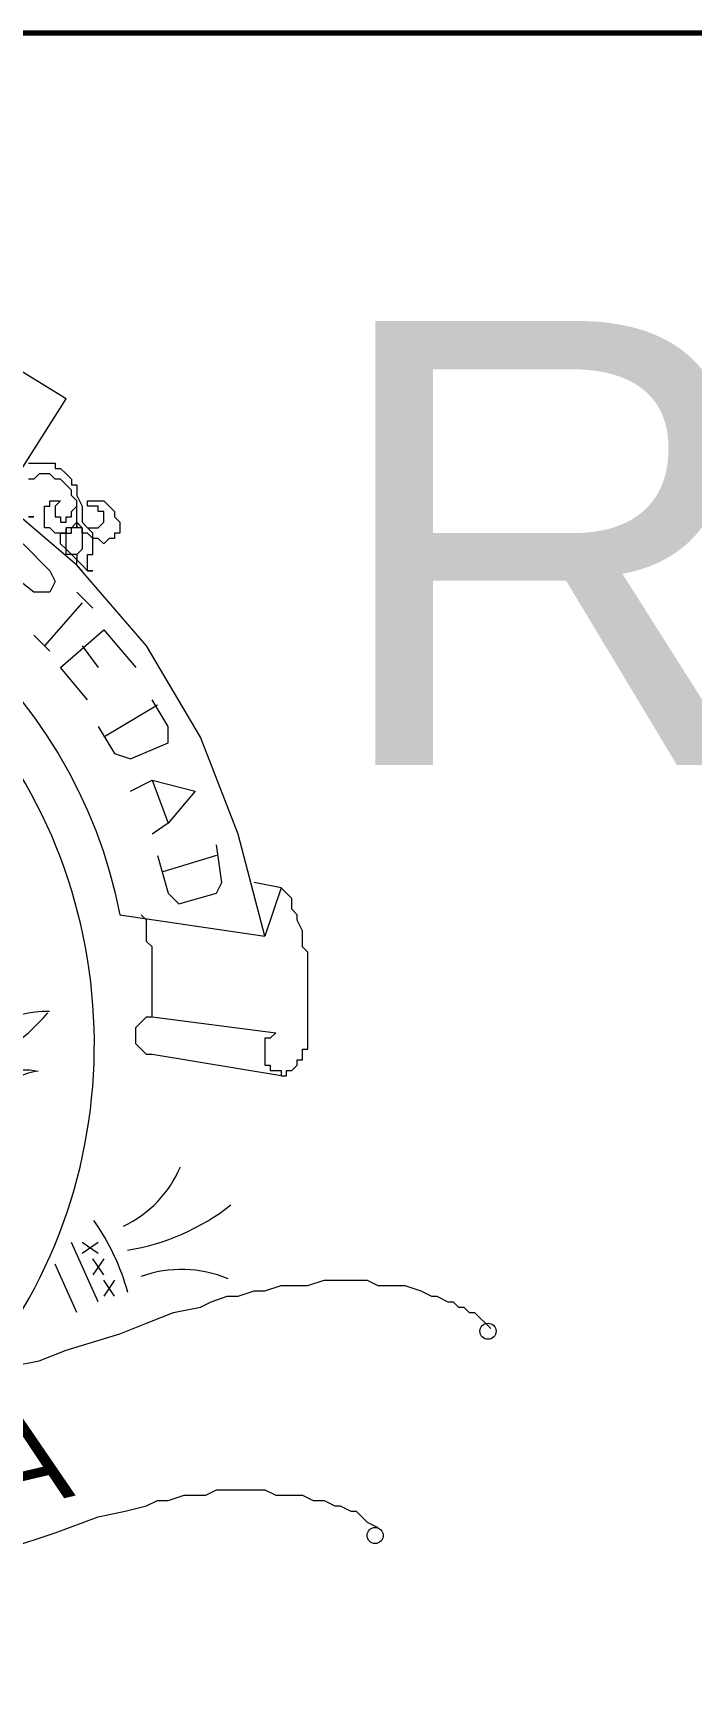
# Model space of a CAD drawing. Header units: millimetres. Extents: x 2424 to 2511, y 1858 to 1990.
# Drawn here: x 2440.56 to 2442.64, y 1981.11 to 1986.34 of the extents above; entities that cross this region are included whole.
import ezdxf

# ---------------------------------------------------------------- set-up
doc = ezdxf.new("R2010")
doc.units = ezdxf.units.MM
doc.layers.add('PDF_0', color=7, linetype='Continuous')
doc.layers.add('PDF_Text', color=7, linetype='Continuous')
doc.styles.add('PDF Arial-BoldMT', font='arial.ttf')
doc.styles.add('PDF TimesNewRomanPS-BoldMT', font='arial.ttf')

msp = doc.modelspace()

# ---------------------------------------------------------------- linework, layer by layer
at = {"layer": 'PDF_0', "lineweight": 70}
msp.add_lwpolyline([(2436.2751, 1986.3369), (2436.2751, 1862.3796), (2506.6576, 1862.3796), (2506.6576, 1986.3369)], close=True, dxfattribs=at)
at = {"layer": 'PDF_0', "lineweight": 9}
msp.add_lwpolyline([(2440.8328, 1983.5582), (2441.2903, 1983.4904), (2441.2056, 1983.8123), (2441.087, 1984.1173), (2440.9175, 1984.4053), (2440.6973, 1984.6595), (2440.4601, 1984.8628), (2440.6634, 1985.1847), (2440.3584, 1985.3711), (2440.0195, 1985.5066), (2439.6637, 1985.6083), (2439.3079, 1985.6252), (2438.9352, 1985.6083), (2438.5794, 1985.5066), (2438.2574, 1985.3711), (2437.9355, 1985.1847), (2438.1558, 1984.8628), (2437.9016, 1984.6595), (2437.6983, 1984.4053), (2437.5289, 1984.1173), (2437.3933, 1983.8123), (2437.3256, 1983.4904), (2437.7661, 1983.5582, -0.825154)], format="xyb", close=True, dxfattribs=at)
for points in [[(2440.5448, 1984.9814), (2440.5617, 1984.9814), (2440.5787, 1984.9814), (2440.5956, 1984.9814), (2440.6126, 1984.9814), (2440.6295, 1984.9814), (2440.6295, 1984.9645), (2440.6464, 1984.9645), (2440.6634, 1984.9475), (2440.6803, 1984.9306), (2440.6803, 1984.9136), (2440.6973, 1984.9136), (2440.6973, 1984.8967), (2440.6973, 1984.8797), (2440.7142, 1984.8459), (2440.7142, 1984.8289), (2440.7142, 1984.812), (2440.7142, 1984.795), (2440.7312, 1984.7781), (2440.7481, 1984.7781), (2440.765, 1984.7781), (2440.782, 1984.795), (2440.782, 1984.812), (2440.782, 1984.8289), (2440.765, 1984.8289), (2440.765, 1984.8459), (2440.7481, 1984.8459), (2440.7312, 1984.8459), (2440.7312, 1984.8628), (2440.7481, 1984.8628), (2440.765, 1984.8628), (2440.782, 1984.8628), (2440.7989, 1984.8459), (2440.8159, 1984.8289), (2440.8159, 1984.812), (2440.8328, 1984.795), (2440.8328, 1984.7781), (2440.8328, 1984.7611), (2440.8159, 1984.7611), (2440.8159, 1984.7442), (2440.7989, 1984.7442), (2440.782, 1984.7273), (2440.765, 1984.7442), (2440.7481, 1984.7442), (2440.7312, 1984.7611), (2440.7142, 1984.7611), (2440.7142, 1984.7781), (2440.6973, 1984.7781), (2440.6973, 1984.795), (2440.6973, 1984.812), (2440.6973, 1984.8289), (2440.6973, 1984.8628), (2440.6803, 1984.8797), (2440.6803, 1984.8967), (2440.6634, 1984.9136), (2440.6464, 1984.9306), (2440.6295, 1984.9306), (2440.6126, 1984.9475), (2440.5956, 1984.9475), (2440.5787, 1984.9475), (2440.5617, 1984.9306), (2440.5448, 1984.9306)], [(2440.5448, 1984.812), (2440.5617, 1984.812), (2440.5448, 1984.812)], [(2440.7142, 1984.7103), (2440.6973, 1984.6934), (2440.6803, 1984.6934), (2440.6634, 1984.7103), (2440.6634, 1984.7273), (2440.6634, 1984.7442), (2440.6634, 1984.7611), (2440.6803, 1984.7611), (2440.6803, 1984.7781), (2440.6973, 1984.795), (2440.6973, 1984.7781), (2440.6803, 1984.7781), (2440.6634, 1984.7781), (2440.6634, 1984.7611), (2440.6464, 1984.7611), (2440.6295, 1984.7611), (2440.6126, 1984.7781), (2440.5956, 1984.7781), (2440.5956, 1984.795), (2440.5956, 1984.812), (2440.5956, 1984.8289), (2440.5956, 1984.8459), (2440.6126, 1984.8459), (2440.6126, 1984.8628), (2440.6295, 1984.8628), (2440.6464, 1984.8628), (2440.6295, 1984.8459), (2440.6295, 1984.8289), (2440.6295, 1984.812), (2440.6464, 1984.812), (2440.6464, 1984.795), (2440.6634, 1984.795), (2440.6634, 1984.812), (2440.6803, 1984.812), (2440.6803, 1984.8289), (2440.6973, 1984.8459)], [(2440.7142, 1984.6425), (2440.6973, 1984.6595), (2440.6973, 1984.6764), (2440.6803, 1984.6934), (2440.6634, 1984.6934), (2440.6634, 1984.7103), (2440.6464, 1984.7273), (2440.6464, 1984.7442), (2440.6464, 1984.7611), (2440.6634, 1984.7611), (2440.6634, 1984.7781)], [(2440.6973, 1984.795), (2440.7142, 1984.7781), (2440.7142, 1984.7442), (2440.7142, 1984.7273), (2440.7142, 1984.7103), (2440.6973, 1984.6934), (2440.6973, 1984.6764), (2440.7142, 1984.6595), (2440.7312, 1984.6425), (2440.7481, 1984.6425), (2440.7312, 1984.6425), (2440.7312, 1984.6595), (2440.7312, 1984.6764), (2440.7312, 1984.6934), (2440.7481, 1984.6934), (2440.7481, 1984.7103), (2440.7481, 1984.7273), (2440.7481, 1984.7442), (2440.7481, 1984.7611), (2440.7312, 1984.7781)], [(2440.4092, 1984.5748), (2440.5278, 1984.7273), (2440.6126, 1984.6425), (2440.6295, 1984.6086), (2440.6126, 1984.5748), (2440.5617, 1984.5748), (2440.477, 1984.6425)], [(2440.6973, 1984.5748), (2440.7481, 1984.5239)], [(2440.7142, 1984.5409), (2440.5956, 1984.4053)], [(2440.7312, 1984.2359), (2440.6464, 1984.3376), (2440.782, 1984.4562), (2440.8837, 1984.3376)], [(2440.5617, 1984.4392), (2440.6126, 1984.3884)], [(2440.7142, 1984.4053), (2440.765, 1984.3376)], [(2440.765, 1984.1512), (2440.8159, 1984.0665), (2440.8667, 1984.0495), (2440.9853, 1984.1003), (2440.9853, 1984.1512), (2440.9345, 1984.2359)], [(2440.9514, 1984.219), (2440.782, 1984.1173)], [(2440.8667, 1983.9479), (2440.9345, 1983.9817), (2441.07, 1983.9479), (2440.9853, 1983.8462), (2440.9345, 1983.8123)], [(2440.9345, 1983.9817), (2440.9853, 1983.8462)], [(2440.9514, 1983.7445), (2440.9853, 1983.6259), (2441.0192, 1983.592), (2441.1378, 1983.6259), (2441.1547, 1983.6598), (2441.1378, 1983.7784)], [(2441.1378, 1983.7445), (2440.9684, 1983.6937)], [(2441.3411, 1983.0499), (2440.9345, 1983.1176), (2440.9175, 1983.1176), (2440.9006, 1983.1346), (2440.8837, 1983.1515), (2440.8837, 1983.1685), (2440.8837, 1983.1854), (2440.8837, 1983.2024), (2440.9006, 1983.2193), (2440.9175, 1983.2362), (2440.9345, 1983.2362), (2441.3242, 1983.1854), (2441.3072, 1983.1685), (2441.2903, 1983.1685), (2441.2903, 1983.1515), (2441.2903, 1983.1346), (2441.2903, 1983.1176), (2441.2903, 1983.1007), (2441.2903, 1983.0838), (2441.3072, 1983.0838), (2441.3072, 1983.0668), (2441.3242, 1983.0668), (2441.3411, 1983.0668), (2441.3411, 1983.0499), (2441.3581, 1983.0499), (2441.3581, 1983.0668), (2441.375, 1983.0668), (2441.392, 1983.0838), (2441.392, 1983.1007), (2441.4089, 1983.1007), (2441.4089, 1983.1176), (2441.4089, 1983.1346), (2441.4258, 1983.1346), (2441.4258, 1983.1515), (2441.4258, 1983.1854), (2441.4258, 1983.2024), (2441.4258, 1983.2532), (2441.4258, 1983.304), (2441.4258, 1983.3548), (2441.4258, 1983.3887), (2441.4258, 1983.4057), (2441.4258, 1983.4396), (2441.4089, 1983.4565), (2441.4089, 1983.4904), (2441.4089, 1983.5073), (2441.392, 1983.5412), (2441.392, 1983.5582), (2441.375, 1983.5751), (2441.375, 1983.609), (2441.3411, 1983.6429), (2441.2903, 1983.4904)], [(2441.3411, 1983.6429), (2441.2564, 1983.6598)], [(2440.9345, 1983.2362), (2440.9345, 1983.2701), (2440.9345, 1983.321), (2440.9345, 1983.3548), (2440.9345, 1983.3887), (2440.9345, 1983.4396), (2440.9345, 1983.4565), (2440.9175, 1983.4734), (2440.9175, 1983.4904), (2440.9175, 1983.5073), (2440.9175, 1983.5412), (2440.9006, 1983.5582)], [(2441.2056, 1982.6602), (2441.2056, 1982.6602)], [(2440.765, 1982.3382), (2440.6803, 1982.5246)], [(2440.6973, 1982.3044), (2440.6295, 1982.4568)], [(2440.494, 1982.1349), (2440.5787, 1982.1519), (2440.6634, 1982.1858), (2440.8328, 1982.2366), (2440.9175, 1982.2705), (2441.0023, 1982.3044), (2441.087, 1982.3213), (2441.1209, 1982.3382), (2441.1717, 1982.3552), (2441.2056, 1982.3552), (2441.2564, 1982.3721), (2441.2903, 1982.3721), (2441.3411, 1982.3891), (2441.375, 1982.3891), (2441.4258, 1982.3891), (2441.4767, 1982.406), (2441.5106, 1982.406), (2441.5614, 1982.406), (2441.6122, 1982.406), (2441.6461, 1982.3891), (2441.6969, 1982.3891), (2441.7308, 1982.3891), (2441.7816, 1982.3721), (2441.8155, 1982.3552), (2441.8325, 1982.3552), (2441.8664, 1982.3382), (2441.8833, 1982.3382), (2441.9003, 1982.3213), (2441.9172, 1982.3213), (2441.9341, 1982.3044), (2441.9511, 1982.3044), (2441.968, 1982.2874), (2441.985, 1982.2705), (2442.0019, 1982.2535)], [(2440.477, 1981.5589), (2440.6295, 1981.6097), (2440.765, 1981.6605), (2440.8498, 1981.6775), (2440.9175, 1981.6944), (2440.9514, 1981.7113), (2440.9853, 1981.7113), (2441.0361, 1981.7283), (2441.07, 1981.7283), (2441.1039, 1981.7283), (2441.1378, 1981.7452), (2441.1717, 1981.7452), (2441.2225, 1981.7452), (2441.2564, 1981.7452), (2441.2903, 1981.7452), (2441.3242, 1981.7283), (2441.375, 1981.7283), (2441.4089, 1981.7283), (2441.4428, 1981.7113), (2441.4767, 1981.7113), (2441.5106, 1981.6944), (2441.5275, 1981.6944), (2441.5614, 1981.6775), (2441.5783, 1981.6775), (2441.5953, 1981.6605), (2441.6122, 1981.6436), (2441.6461, 1981.6266)]]:
    msp.add_lwpolyline(points, dxfattribs=at)
msp.add_lwpolyline([(2440.4684, 1983.061, -0.116727), (2440.5757, 1983.0649, 0.170056), (2440.451, 1983.0014)], format="xyb", dxfattribs=at)
at = {"layer": 'PDF_0', "lineweight": 20}
for points in [[(2440.765, 1982.5246), (2440.7142, 1982.4907)], [(2440.765, 1982.4907), (2440.7142, 1982.5246)], [(2440.7312, 1982.5077), (2440.7312, 1982.5077)], [(2440.782, 1982.4738), (2440.7481, 1982.423)], [(2440.782, 1982.423), (2440.7481, 1982.4738)], [(2440.765, 1982.4399), (2440.765, 1982.4399)], [(2440.8159, 1982.406), (2440.782, 1982.3552)], [(2440.8159, 1982.3552), (2440.782, 1982.406)], [(2440.7989, 1982.3721), (2440.7989, 1982.3721)]]:
    msp.add_lwpolyline(points, dxfattribs=at)
at = {"layer": 'PDF_0', "lineweight": 9}
for centre in [(2441.9934, 1982.2451), (2441.6376, 1981.6012)]:
    msp.add_circle(centre, 0.0254, dxfattribs=at)
for centre, radius, start, end in [((2440.6041, 1982.9397), 0.3135, 88.677, 154.1055), ((2439.9772, 1983.8038), 0.8387, 294.7681, 318.521), ((2440.6888, 1982.9058), 0.3643, 295.2236, 336.9962), ((2440.7396, 1983.2108), 0.7201, 279.4039, 308.0065), ((2440.1636, 1982.1773), 0.7201, 15.3376, 35.3327), ((2441.0277, 1982.0587), 0.3812, 67.3998, 109.5534)]:
    msp.add_arc(centre, radius, start, end, dxfattribs=at)
msp.add_ellipse((2439.2995, 1983.1499), major_axis=(0, 1.5604), ratio=0.931245, start_param=3.975254, end_param=8.591117, dxfattribs=at)

# ---------------------------------------------------------------- texts
at = {"layer": 'PDF_Text', "insert": (2441.4774, 1984.7197), "char_height": 1.400168, "attachment_point": 4, "style": 'PDF Arial-BoldMT'}
msp.add_mtext('REGISTRO GENERAL', dxfattribs=at)
at = {"layer": 'PDF_Text', "insert": (2439.6208, 1981.6188), "char_height": 0.2813, "attachment_point": 4, "rotation": 13.2659, "style": 'PDF TimesNewRomanPS-BoldMT'}
msp.add_mtext('MALA', dxfattribs=at)

doc.saveas('drawing.dxf')
